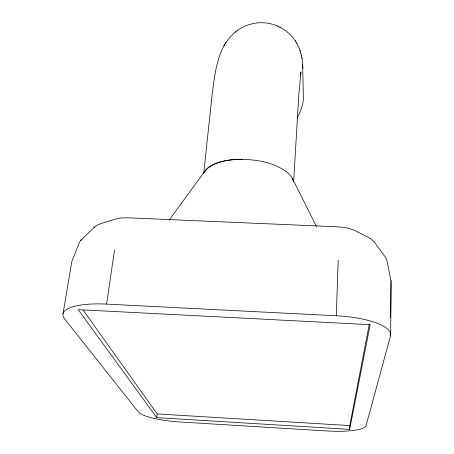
<?xml version="1.0" encoding="UTF-8"?>
<svg xmlns="http://www.w3.org/2000/svg" width="454" height="454" viewBox="0 0 454 454"><rect width="100%" height="100%" fill="white"/><g stroke="black" fill="none" stroke-linecap="round" stroke-linejoin="round"><path stroke-width="0.68" d="M391.093 281.594L386.751 259.637L385.764 257.702L374.187 241.874L370.952 238.946L367.519 236.909L353.649 229.991L347.446 227.976L338.423 226.847L127.705 217.806L121.161 217.937L116.031 218.896L100.714 223.635L97.338 225.105L94.801 226.83L80.801 240.325L79.558 241.993L71.783 261.623L63.021 313.754M390.525 335.898A55.553 16.361 2.8 0 0 336.278 315.774L106.577 304.106A54.718 15.669 6.8 0 0 64.542 318.844L138.385 411.982A37.949 7.695 5.2 0 0 180.584 422.033L326.823 430.959A38.556 7.888 3.4 0 0 366.032 425.721L390.525 335.898L390.536 334.496M390.667 317.658L390.945 282.575M390.684 335.046L391.098 280.6M349.665 429.37L370.169 324.667L78.202 309.651L156.743 417.646L349.665 429.37L349.767 425.58L369.323 324.043M336.278 315.774L338.185 260.25M293.625 181.878L298.8 94.994L300.968 71.828L300.321 75.251L300.65 73.633L300.332 74.876M203.732 173.377L212.171 94.194C214.419 77.424 216.155 59.832 224.537 44.787M156.743 417.646L157.175 413.94L83.167 310.11M106.577 304.106L114.556 249.995M297.058 118.341C300.298 111.82 303.448 104.823 303.38 97.394L302.676 64.599L302.069 58.799L300.724 52.647M225.19 43.697L229.548 37.648L235.694 31.752M223.884 45.882L225.848 42.591M169.075 220.23L205.344 170.5M80.801 240.325L81.624 239.53M94.148 227.46L94.801 226.83M237.096 30.702C248.559 22.121 264.71 20.197 277.774 26.184M235.041 32.257L237.743 30.202M203.886 172.968A45.201 19.987 4.8 0 1 241.551 159.275C258.059 159.694 275.936 162.702 288.818 173.774A19.868 7.911 81.5 0 1 290.021 175.04L292.353 178.394L316.41 226.45M157.175 413.94L349.767 425.58M279.715 27.104C290.095 32.211 297.852 42.04 300.877 53.163M277.388 26.003L280.078 27.274M295.196 40.758L295.412 41.121M296.553 42.937L296.763 43.278M292.353 178.394L293.324 181.095M299.952 50.212L300.122 50.757M301.49 55.615L301.626 56.341M301.938 58.101L302.069 58.799M302.676 64.599L302.761 66.131M302.801 66.965L302.88 68.441M205.077 171.289A45.201 19.987 4.7 0 1 242.578 159.292"/></g></svg>
